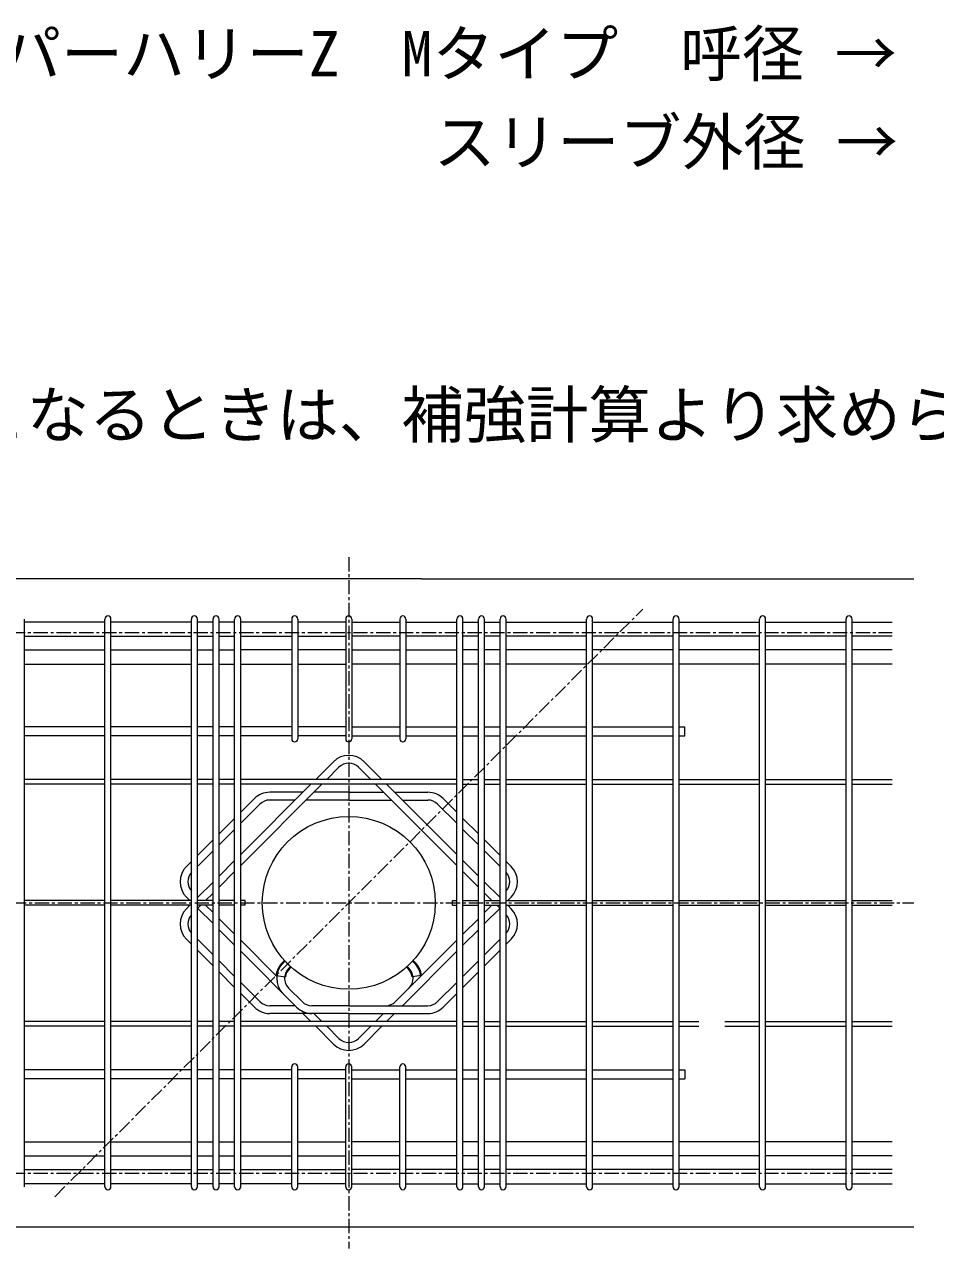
# Model space of a CAD drawing. Units: millimetres, scale not verified. Extents: x -3712 to 3713, y -2625 to 2625.
# Drawn here: x 533 to 1171, y 93 to 951 of the extents above; entities that cross this region are included whole.
import ezdxf
from ezdxf.enums import TextEntityAlignment as Align

# ---------------------------------------------------------------- set-up
doc = ezdxf.new("R2010")
doc.units = ezdxf.units.MM
doc.header["$LTSCALE"] = 8
doc.linetypes.add('USER3', pattern=[2, 1.25, -0.25, 0.25, -0.25])
for name, color, linetype, lineweight in [('0-1_2', 7, 'Continuous', 18), ('0-3_4', 7, 'Continuous', 18), ('8-1_SCALE', 7, 'Continuous', 18), ('8-2_TXT1', 7, 'Continuous', 18)]:
    doc.layers.add(name, color=color, linetype=linetype, lineweight=lineweight)
doc.layers.add('0-6_LAY-255', color=7, linetype='Continuous')
doc.layers.add('0-F', color=7, linetype='Continuous')
doc.styles.add('ＭＳ ゴシック', font='')
doc.styles.get('ＭＳ ゴシック').set_extended_font_data('MS Gothic')

# ---------------------------------------------------------------- blocks, each defined once
blk = doc.blocks.new('_U42')
at = {"layer": '0-1_2', "style": 'ＭＳ ゴシック'}
blk.add_text('\u3000孔径が400mm以上となるときは、補強計算より求められた補強筋の他、孔上下位置に配筋を行う。', height=32.07, dxfattribs=at).set_placement((29624.523, -7998.731), align=Align.BOTTOM_LEFT)

msp = doc.modelspace()

# ---------------------------------------------------------------- linework, layer by layer
at = {"layer": '0-3_4'}
for p, q in [((714.556, 294.559), (719.261, 289.855)), ((800.154, 289.855), (804.858, 294.559)), ((708.733, 284.015), (715.336, 283.204)), ((810.682, 284.015), (804.078, 283.204))]:
    msp.add_line(p, q, dxfattribs=at)
at = {"layer": '8-1_SCALE', "linetype": 'USER3'}
for p, q in [((759.707, 577.358), (759.707, 92.653)), ((553.708, 129.006), (965.707, 541.005)), ((378.911, 524.552), (1140.504, 524.552)), ((363.764, 335.006), (1155.651, 335.006)), ((378.911, 145.459), (1140.504, 145.459))]:
    msp.add_line(p, q, dxfattribs=at)
at = {"layer": '8-1_SCALE'}
for p, q in [((810.601, 562.211), (363.764, 562.211)), ((810.601, 562.211), (1155.651, 562.211)), ((532.502, 135.974), (532.502, 534.038)), ((588.849, 135.974), (588.849, 534.038)), ((593.09, 135.974), (593.09, 534.038)), ((649.437, 135.974), (649.437, 534.038)), ((653.678, 135.974), (653.678, 534.038)), ((664.584, 135.974), (664.584, 534.038)), ((668.825, 135.974), (668.825, 534.038)), ((679.731, 135.974), (679.731, 534.038)), ((683.972, 135.974), (683.972, 534.038)), ((719.719, 534.038), (719.719, 449.995)), ((723.96, 534.038), (723.96, 449.995)), ((757.587, 534.038), (757.587, 449.995)), ((761.828, 534.038), (761.828, 449.995)), ((795.454, 534.038), (795.454, 449.995)), ((799.695, 534.038), (799.695, 449.995)), ((835.442, 135.974), (835.442, 534.038)), ((839.684, 135.974), (839.684, 534.038)), ((850.589, 135.974), (850.589, 534.038)), ((854.831, 135.974), (854.831, 534.038)), ((865.737, 135.974), (865.737, 534.038)), ((869.978, 135.974), (869.978, 534.038)), ((926.325, 458.478), (926.325, 534.038)), ((930.566, 458.478), (930.566, 534.038)), ((986.913, 458.478), (986.913, 534.038)), ((991.154, 458.478), (991.154, 534.038)), ((1047.501, 135.974), (1047.501, 534.038)), ((1051.742, 135.974), (1051.742, 534.038)), ((1108.089, 135.974), (1108.089, 534.038)), ((1112.33, 135.974), (1112.33, 534.038)), ((588.849, 531.917), (532.502, 531.917)), ((649.437, 531.917), (593.09, 531.917)), ((664.584, 531.917), (653.678, 531.917)), ((679.731, 531.917), (668.825, 531.917)), ((719.719, 531.917), (683.972, 531.917)), ((757.587, 531.917), (723.96, 531.917)), ((761.828, 531.917), (795.454, 531.917)), ((799.695, 531.917), (835.442, 531.917)), ((839.684, 531.917), (850.589, 531.917)), ((854.831, 531.917), (865.737, 531.917)), ((869.978, 531.917), (926.325, 531.917)), ((930.566, 531.917), (986.913, 531.917)), ((991.154, 531.917), (1047.501, 531.917)), ((1051.742, 531.917), (1108.089, 531.917)), ((1112.33, 531.917), (1140.504, 531.917)), ((719.719, 512.453), (683.972, 512.453)), ((757.587, 512.453), (723.96, 512.453)), ((761.828, 512.453), (795.454, 512.453)), ((799.695, 512.453), (835.442, 512.453)), ((588.849, 458.478), (532.502, 458.478)), ((649.437, 458.478), (593.09, 458.478)), ((664.584, 458.478), (653.678, 458.478)), ((679.731, 458.478), (668.825, 458.478)), ((719.719, 458.478), (683.972, 458.478)), ((757.587, 458.478), (723.96, 458.478)), ((761.828, 458.478), (795.454, 458.478)), ((799.695, 458.478), (835.442, 458.478)), ((839.684, 458.478), (850.589, 458.478)), ((854.831, 458.478), (865.737, 458.478)), ((869.978, 458.478), (926.325, 458.478)), ((926.325, 217.895), (926.325, 459.992)), ((930.566, 217.895), (930.566, 459.992)), ((930.566, 458.478), (986.913, 458.478)), ((986.913, 217.895), (986.913, 459.992)), ((991.154, 217.895), (991.154, 459.992)), ((991.154, 458.478), (995.092, 458.478)), ((995.092, 452.116), (995.092, 458.478)), ((588.849, 452.116), (532.502, 452.116)), ((649.437, 452.116), (593.09, 452.116)), ((664.584, 452.116), (653.678, 452.116)), ((679.731, 452.116), (668.825, 452.116)), ((719.719, 452.116), (683.972, 452.116)), ((757.587, 452.116), (723.96, 452.116)), ((761.828, 452.116), (795.454, 452.116)), ((799.695, 452.116), (835.442, 452.116)), ((839.684, 452.116), (850.589, 452.116)), ((854.831, 452.116), (865.737, 452.116)), ((869.978, 452.116), (926.325, 452.116)), ((930.566, 452.116), (986.913, 452.116)), ((991.154, 452.116), (995.092, 452.116)), ((736.521, 421.495), (748.997, 433.971)), ((744.232, 421.495), (752.853, 430.115)), ((766.562, 430.115), (775.182, 421.495)), ((770.418, 433.971), (782.894, 421.495)), ((588.849, 421.495), (532.502, 421.495)), ((649.437, 421.495), (593.09, 421.495)), ((664.584, 421.495), (653.678, 421.495)), ((679.731, 421.495), (668.825, 421.495)), ((835.442, 421.495), (683.972, 421.495)), ((839.684, 421.495), (850.589, 421.495)), ((854.831, 421.495), (865.737, 421.495)), ((869.978, 421.495), (926.325, 421.495)), ((930.566, 421.495), (986.913, 421.495)), ((991.154, 421.495), (1047.501, 421.495)), ((1051.742, 421.495), (1108.089, 421.495)), ((1112.33, 421.495), (1140.504, 421.495)), ((588.849, 418.163), (532.502, 418.163)), ((649.437, 418.163), (593.09, 418.163)), ((664.584, 418.163), (653.678, 418.163)), ((679.731, 418.163), (668.825, 418.163)), ((835.442, 418.163), (683.972, 418.163)), ((683.972, 368.947), (733.188, 418.163)), ((683.972, 361.235), (740.9, 418.163)), ((727.584, 412.558), (704.297, 412.558)), ((759.707, 412.558), (735.295, 412.558)), ((759.707, 412.558), (784.119, 412.558)), ((778.515, 418.163), (835.442, 361.235)), ((786.226, 418.163), (835.442, 368.947)), ((791.831, 412.558), (815.118, 412.558)), ((839.684, 418.163), (850.589, 418.163)), ((854.831, 418.163), (865.737, 418.163)), ((869.978, 418.163), (926.325, 418.163)), ((930.566, 418.163), (986.913, 418.163)), ((991.154, 418.163), (1047.501, 418.163)), ((1051.742, 418.163), (1108.089, 418.163)), ((1112.33, 418.163), (1140.504, 418.163)), ((683.972, 398.508), (693.586, 408.122)), ((683.972, 390.796), (697.442, 404.266)), ((722.131, 407.106), (704.297, 407.106)), ((759.707, 407.106), (729.843, 407.106)), ((759.707, 407.106), (789.572, 407.106)), ((797.284, 407.106), (815.118, 407.106)), ((821.973, 404.266), (835.442, 390.796)), ((825.828, 408.122), (835.442, 398.508)), ((668.825, 383.361), (679.731, 394.267)), ((668.825, 375.649), (679.731, 386.555)), ((839.684, 394.267), (850.589, 383.361)), ((839.684, 386.555), (850.589, 375.649)), ((653.678, 368.214), (664.584, 379.12)), ((854.831, 379.12), (865.737, 368.214)), ((654.083, 360.907), (664.584, 371.408)), ((854.831, 371.408), (865.332, 360.907)), ((645.961, 360.497), (649.437, 363.973)), ((668.825, 353.8), (679.731, 364.706)), ((839.684, 364.706), (850.589, 353.8)), ((869.978, 363.973), (873.454, 360.497)), ((668.825, 346.088), (679.731, 356.994)), ((839.684, 356.994), (850.589, 346.088)), ((653.678, 338.653), (664.584, 349.559)), ((854.831, 349.559), (865.737, 338.653)), ((588.849, 336.672), (532.502, 336.672)), ((649.437, 336.672), (593.09, 336.672)), ((645.961, 339.076), (648.365, 336.672)), ((653.678, 339.07), (653.887, 338.861)), ((664.584, 336.672), (653.678, 336.672)), ((659.409, 336.672), (664.584, 341.847)), ((679.731, 336.672), (668.825, 336.672)), ((687.002, 336.672), (683.972, 336.672)), ((687.002, 333.339), (687.002, 336.672)), ((832.413, 336.672), (835.442, 336.672)), ((832.413, 333.339), (832.413, 336.672)), ((839.684, 336.672), (850.589, 336.672)), ((854.831, 341.847), (860.006, 336.672)), ((854.831, 336.672), (865.737, 336.672)), ((865.528, 338.861), (865.737, 339.07)), ((869.978, 336.672), (926.325, 336.672)), ((871.05, 336.672), (873.454, 339.076)), ((930.566, 336.672), (986.913, 336.672)), ((991.154, 336.672), (1047.501, 336.672)), ((1051.742, 336.672), (1108.089, 336.672)), ((1112.33, 336.672), (1140.504, 336.672)), ((588.849, 333.339), (532.502, 333.339)), ((649.437, 333.339), (593.09, 333.339)), ((645.961, 330.936), (648.365, 333.339)), ((653.678, 330.941), (656.077, 333.339)), ((664.584, 333.339), (653.678, 333.339)), ((653.887, 331.15), (664.584, 320.453)), ((659.409, 333.339), (664.584, 328.164)), ((679.731, 333.339), (668.825, 333.339)), ((687.002, 333.339), (683.972, 333.339)), ((832.413, 333.339), (835.442, 333.339)), ((839.684, 333.339), (850.589, 333.339)), ((854.831, 328.164), (860.006, 333.339)), ((854.831, 333.339), (865.737, 333.339)), ((854.831, 320.453), (865.528, 331.15)), ((863.338, 333.339), (865.737, 330.941)), ((869.978, 333.339), (926.325, 333.339)), ((871.05, 333.339), (873.454, 330.936)), ((930.566, 333.339), (986.913, 333.339)), ((991.154, 333.339), (1047.501, 333.339)), ((1051.742, 333.339), (1108.089, 333.339)), ((1112.33, 333.339), (1140.504, 333.339)), ((668.825, 323.923), (679.731, 313.017)), ((839.684, 313.017), (850.589, 323.923)), ((645.961, 309.514), (649.437, 306.039)), ((653.678, 309.509), (664.584, 298.603)), ((668.825, 316.212), (679.731, 305.306)), ((839.684, 305.306), (850.589, 316.212)), ((854.831, 298.603), (865.737, 309.509)), ((869.978, 306.039), (873.454, 309.514)), ((653.678, 301.797), (664.584, 290.892)), ((683.972, 308.776), (709.278, 283.47)), ((683.972, 301.065), (723.147, 261.889)), ((792.411, 265.745), (835.442, 308.776)), ((797.284, 262.906), (835.442, 301.065)), ((854.831, 290.892), (865.737, 301.797)), ((668.825, 294.362), (679.731, 283.456)), ((713.228, 293.23), (714.556, 294.559)), ((713.652, 292.806), (714.981, 294.135)), ((804.434, 294.135), (805.763, 292.806)), ((804.858, 294.559), (806.187, 293.23)), ((839.684, 283.456), (850.589, 294.362)), ((668.825, 286.65), (679.731, 275.745)), ((717.508, 288.95), (718.836, 290.279)), ((717.932, 288.526), (719.261, 289.855)), ((800.154, 289.855), (801.483, 288.526)), ((800.578, 290.279), (801.907, 288.95)), ((839.684, 275.745), (850.589, 286.65)), ((683.972, 279.215), (697.442, 265.745)), ((717.508, 275.241), (727.003, 265.745)), ((821.973, 265.745), (835.442, 279.215)), ((683.972, 271.503), (693.586, 261.889)), ((825.828, 261.889), (835.442, 271.503)), ((722.131, 262.906), (704.297, 262.906)), ((759.707, 262.906), (733.858, 262.906)), ((759.707, 262.906), (815.118, 262.906)), ((588.849, 251.848), (532.502, 251.848)), ((649.437, 251.848), (593.09, 251.848)), ((664.584, 251.848), (653.678, 251.848)), ((679.731, 251.848), (668.825, 251.848)), ((835.442, 251.848), (683.972, 251.848)), ((759.707, 257.453), (704.297, 257.453)), ((727.584, 257.453), (733.188, 251.848)), ((735.295, 257.453), (740.9, 251.848)), ((759.707, 257.453), (815.118, 257.453)), ((778.515, 251.848), (784.119, 257.453)), ((786.226, 251.848), (791.831, 257.453)), ((839.684, 251.848), (850.589, 251.848)), ((854.831, 251.848), (865.737, 251.848)), ((869.978, 251.848), (926.325, 251.848)), ((930.566, 251.848), (986.913, 251.848)), ((991.154, 251.848), (1005.089, 251.848)), ((1023.266, 251.848), (1047.501, 251.848)), ((1051.742, 251.848), (1108.089, 251.848)), ((1112.33, 251.848), (1140.504, 251.848)), ((588.849, 248.516), (532.502, 248.516)), ((649.437, 248.516), (593.09, 248.516)), ((664.584, 248.516), (653.678, 248.516)), ((679.731, 248.516), (668.825, 248.516)), ((835.442, 248.516), (683.972, 248.516)), ((736.521, 248.516), (748.997, 236.04)), ((744.232, 248.516), (752.853, 239.896)), ((766.562, 239.896), (775.182, 248.516)), ((770.418, 236.04), (782.894, 248.516)), ((839.684, 248.516), (850.589, 248.516)), ((854.831, 248.516), (865.737, 248.516)), ((869.978, 248.516), (926.325, 248.516)), ((930.566, 248.516), (986.913, 248.516)), ((991.154, 248.516), (1005.089, 248.516)), ((1023.266, 248.516), (1047.501, 248.516)), ((1051.742, 248.516), (1108.089, 248.516)), ((1112.33, 248.516), (1140.504, 248.516)), ((588.849, 217.895), (532.502, 217.895)), ((649.437, 217.895), (593.09, 217.895)), ((664.584, 217.895), (653.678, 217.895)), ((679.731, 217.895), (668.825, 217.895)), ((719.719, 217.895), (683.972, 217.895)), ((719.719, 135.974), (719.719, 220.016)), ((723.96, 135.974), (723.96, 220.016)), ((757.587, 217.895), (723.96, 217.895)), ((757.587, 135.974), (757.587, 220.016)), ((757.587, 135.974), (757.587, 220.016)), ((761.828, 135.974), (761.828, 220.016)), ((761.828, 135.974), (761.828, 220.016)), ((761.828, 217.895), (795.454, 217.895)), ((795.454, 135.974), (795.454, 220.016)), ((799.695, 135.974), (799.695, 220.016)), ((799.695, 217.895), (835.442, 217.895)), ((839.684, 217.895), (850.589, 217.895)), ((854.831, 217.895), (865.737, 217.895)), ((869.978, 217.895), (926.325, 217.895)), ((926.325, 211.534), (926.325, 219.41)), ((930.566, 211.534), (930.566, 219.41)), ((930.566, 217.895), (986.913, 217.895)), ((986.913, 135.974), (986.913, 219.41)), ((991.154, 135.974), (991.154, 219.41)), ((991.154, 217.895), (995.092, 217.895)), ((995.092, 217.895), (995.092, 211.534)), ((588.849, 211.534), (532.502, 211.534)), ((649.437, 211.534), (593.09, 211.534)), ((664.584, 211.534), (653.678, 211.534)), ((679.731, 211.534), (668.825, 211.534)), ((719.719, 211.534), (683.972, 211.534)), ((757.587, 211.534), (723.96, 211.534)), ((761.828, 211.534), (795.454, 211.534)), ((799.695, 211.534), (835.442, 211.534)), ((839.684, 211.534), (850.589, 211.534)), ((854.831, 211.534), (865.737, 211.534)), ((869.978, 211.534), (926.325, 211.534)), ((926.325, 135.974), (926.325, 211.534)), ((930.566, 135.974), (930.566, 211.534)), ((930.566, 211.534), (986.913, 211.534)), ((991.154, 211.534), (995.092, 211.534)), ((588.849, 138.094), (532.502, 138.094)), ((649.437, 138.094), (593.09, 138.094)), ((664.584, 138.094), (653.678, 138.094)), ((679.731, 138.094), (668.825, 138.094)), ((719.719, 138.094), (683.972, 138.094)), ((757.587, 138.094), (723.96, 138.094)), ((761.828, 138.094), (795.454, 138.094)), ((799.695, 138.094), (835.442, 138.094)), ((839.684, 138.094), (850.589, 138.094)), ((854.831, 138.094), (865.737, 138.094)), ((869.978, 138.094), (926.325, 138.094)), ((930.566, 138.094), (986.913, 138.094)), ((991.154, 138.094), (1047.501, 138.094)), ((1051.742, 138.094), (1108.089, 138.094)), ((1112.33, 138.094), (1140.504, 138.094)), ((363.764, 107.8), (1155.651, 107.8))]:
    msp.add_line(p, q, dxfattribs=at)
msp.add_circle((759.707, 335.006), 60.588, dxfattribs=at)
for centre, radius, start, end in [((590.969, 534.038), 2.121, 0, 180), ((651.558, 534.038), 2.121, 0, 180), ((666.705, 534.038), 2.121, 0, 180), ((681.852, 534.038), 2.121, 0, 180), ((721.84, 534.038), 2.121, 0, 180), ((759.707, 534.038), 2.121, 0, 180), ((759.707, 534.038), 2.121, 0, 180), ((797.575, 534.038), 2.121, 0, 180), ((837.563, 534.038), 2.121, 0, 180), ((852.71, 534.038), 2.121, 0, 180), ((867.857, 534.038), 2.121, 0, 180), ((928.445, 534.038), 2.121, 0, 180), ((989.033, 534.038), 2.121, 0, 180), ((1049.621, 534.038), 2.121, 0, 180), ((1110.21, 534.038), 2.121, 0, 180), ((721.84, 449.995), 2.121, 180, 0), ((759.707, 449.995), 2.121, 180, 0), ((759.707, 449.995), 2.121, 180, 0), ((797.575, 449.995), 2.121, 180, 0), ((759.707, 423.261), 15.147, 45, 135), ((759.707, 423.261), 9.694, 45, 135), ((704.297, 397.411), 15.147, 90, 135), ((815.118, 397.411), 15.147, 45, 90), ((704.297, 397.411), 9.694, 90, 135), ((815.118, 397.411), 9.694, 45, 90), ((656.672, 349.786), 15.147, 135, 225), ((862.743, 349.786), 15.147, 315, 45), ((656.672, 349.786), 9.694, 138.27098, 221.72902), ((862.743, 349.786), 9.694, 318.27098, 41.72902), ((656.672, 320.225), 15.147, 135, 225), ((656.672, 320.225), 9.694, 138.27098, 221.72902), ((862.743, 320.225), 9.694, 318.27098, 41.72902), ((862.743, 320.225), 15.147, 315, 45), ((724.362, 282.095), 15.747, 135, 172.99658), ((724.362, 282.095), 15.147, 135, 225), ((795.052, 282.095), 15.147, 5.20818, 45), ((795.052, 282.095), 15.747, 7.00342, 45), ((724.362, 282.095), 9.694, 135, 225), ((724.362, 282.095), 9.094, 135, 172.99658), ((795.052, 282.095), 9.094, 7.00342, 45), ((795.052, 282.095), 9.694, 315, 45), ((795.052, 282.095), 15.147, 315, 315.00452), ((704.297, 272.6), 15.147, 225, 270), ((704.297, 272.6), 9.694, 225, 270), ((733.858, 272.6), 15.147, 225, 270), ((733.858, 272.6), 9.694, 225, 270), ((785.557, 272.6), 9.694, 270, 315), ((815.118, 272.6), 9.694, 270, 315), ((815.118, 272.6), 15.147, 270, 315), ((759.707, 246.751), 15.147, 225, 315), ((759.707, 246.751), 9.694, 225, 315), ((721.84, 220.016), 2.121, 0, 180), ((759.707, 220.016), 2.121, 0, 180), ((759.707, 220.016), 2.121, 0, 180), ((797.575, 220.016), 2.121, 0, 180), ((590.969, 135.974), 2.121, 180, 0), ((651.558, 135.974), 2.121, 180, 0), ((666.705, 135.974), 2.121, 180, 0), ((681.852, 135.974), 2.121, 180, 0), ((721.84, 135.974), 2.121, 180, 0), ((759.707, 135.974), 2.121, 180, 0), ((759.707, 135.974), 2.121, 180, 0), ((797.575, 135.974), 2.121, 180, 0), ((837.563, 135.974), 2.121, 180, 0), ((852.71, 135.974), 2.121, 180, 0), ((867.857, 135.974), 2.121, 180, 0), ((928.445, 135.974), 2.121, 180, 0), ((989.033, 135.974), 2.121, 180, 0), ((1049.621, 135.974), 2.121, 180, 0), ((1110.21, 135.974), 2.121, 180, 0)]:
    msp.add_arc(centre, radius, start, end, dxfattribs=at)
at = {"layer": '8-2_TXT1'}
for p, q in [((532.502, 521.92), (588.849, 521.92)), ((593.09, 521.92), (649.437, 521.92)), ((653.678, 521.92), (664.584, 521.92)), ((668.825, 521.92), (679.731, 521.92)), ((683.972, 521.92), (719.719, 521.92)), ((723.96, 521.92), (757.587, 521.92)), ((795.454, 521.92), (761.828, 521.92)), ((835.442, 521.92), (799.695, 521.92)), ((850.589, 521.92), (839.684, 521.92)), ((865.737, 521.92), (854.831, 521.92)), ((926.325, 521.92), (869.978, 521.92)), ((986.913, 521.92), (930.566, 521.92)), ((1047.501, 521.92), (991.154, 521.92)), ((1108.089, 521.92), (1051.742, 521.92)), ((1140.504, 521.92), (1112.33, 521.92)), ((532.502, 512.453), (588.849, 512.453)), ((593.09, 512.453), (649.437, 512.453)), ((653.678, 512.453), (664.584, 512.453)), ((668.825, 512.453), (679.731, 512.453)), ((850.589, 512.453), (839.684, 512.453)), ((865.737, 512.453), (854.831, 512.453)), ((926.325, 512.453), (869.978, 512.453)), ((986.913, 512.453), (930.566, 512.453)), ((1047.501, 512.453), (991.154, 512.453)), ((1108.089, 512.453), (1051.742, 512.453)), ((1140.504, 512.453), (1112.33, 512.453)), ((532.502, 502.456), (588.849, 502.456)), ((593.09, 502.456), (649.437, 502.456)), ((653.678, 502.456), (664.584, 502.456)), ((668.825, 502.456), (679.731, 502.456)), ((683.972, 502.456), (719.719, 502.456)), ((723.96, 502.456), (757.587, 502.456)), ((795.454, 502.456), (761.828, 502.456)), ((835.442, 502.456), (799.695, 502.456)), ((850.589, 502.456), (839.684, 502.456)), ((865.737, 502.456), (854.831, 502.456)), ((926.325, 502.456), (869.978, 502.456)), ((986.913, 502.456), (930.566, 502.456)), ((1047.501, 502.456), (991.154, 502.456)), ((1108.089, 502.456), (1051.742, 502.456)), ((1140.504, 502.456), (1112.33, 502.456)), ((532.502, 167.555), (588.849, 167.555)), ((593.09, 167.555), (649.437, 167.555)), ((653.678, 167.555), (664.584, 167.555)), ((668.825, 167.555), (679.731, 167.555)), ((683.972, 167.555), (719.719, 167.555)), ((723.96, 167.555), (757.587, 167.555)), ((795.454, 167.555), (761.828, 167.555)), ((835.442, 167.555), (799.695, 167.555)), ((850.589, 167.555), (839.684, 167.555)), ((865.737, 167.555), (854.831, 167.555)), ((926.325, 167.555), (869.978, 167.555)), ((986.913, 167.555), (930.566, 167.555)), ((1047.501, 167.555), (991.154, 167.555)), ((1108.089, 167.555), (1051.742, 167.555)), ((1140.504, 167.555), (1112.33, 167.555)), ((532.502, 157.558), (588.849, 157.558)), ((593.09, 157.558), (649.437, 157.558)), ((653.678, 157.558), (664.584, 157.558)), ((668.825, 157.558), (679.731, 157.558)), ((683.972, 157.558), (719.719, 157.558)), ((723.96, 157.558), (757.587, 157.558)), ((795.454, 157.558), (761.828, 157.558)), ((835.442, 157.558), (799.695, 157.558)), ((850.589, 157.558), (839.684, 157.558)), ((865.737, 157.558), (854.831, 157.558)), ((926.325, 157.558), (869.978, 157.558)), ((986.913, 157.558), (930.566, 157.558)), ((1047.501, 157.558), (991.154, 157.558)), ((1108.089, 157.558), (1051.742, 157.558)), ((1140.504, 157.558), (1112.33, 157.558)), ((532.502, 148.091), (588.849, 148.091)), ((593.09, 148.091), (649.437, 148.091)), ((653.678, 148.091), (664.584, 148.091)), ((668.825, 148.091), (679.731, 148.091)), ((683.972, 148.091), (719.719, 148.091)), ((723.96, 148.091), (757.587, 148.091)), ((795.454, 148.091), (761.828, 148.091)), ((835.442, 148.091), (799.695, 148.091)), ((850.589, 148.091), (839.684, 148.091)), ((865.737, 148.091), (854.831, 148.091)), ((926.325, 148.091), (869.978, 148.091)), ((986.913, 148.091), (930.566, 148.091)), ((1047.501, 148.091), (991.154, 148.091)), ((1108.089, 148.091), (1051.742, 148.091)), ((1140.504, 148.091), (1112.33, 148.091))]:
    msp.add_line(p, q, dxfattribs=at)

# ---------------------------------------------------------------- block references
at = {"layer": '0-3_4'}
msp.add_blockref('_U42', (-29505.81, 8650.315), dxfattribs=at)

# ---------------------------------------------------------------- texts
at = {"layer": '0-6_LAY-255', "style": 'ＭＳ ゴシック'}
msp.add_text('スリーブ外径 →', height=31.81, dxfattribs=at).set_placement((819.177, 843.017), align=Align.BOTTOM_LEFT)
at = {"layer": '0-F', "style": 'ＭＳ ゴシック'}
msp.add_text('スーパーハリーZ\u3000Mタイプ\u3000呼径 →', height=31.81, dxfattribs=at).set_placement((427.955, 904.938), align=Align.BOTTOM_LEFT)

doc.saveas('drawing.dxf')
